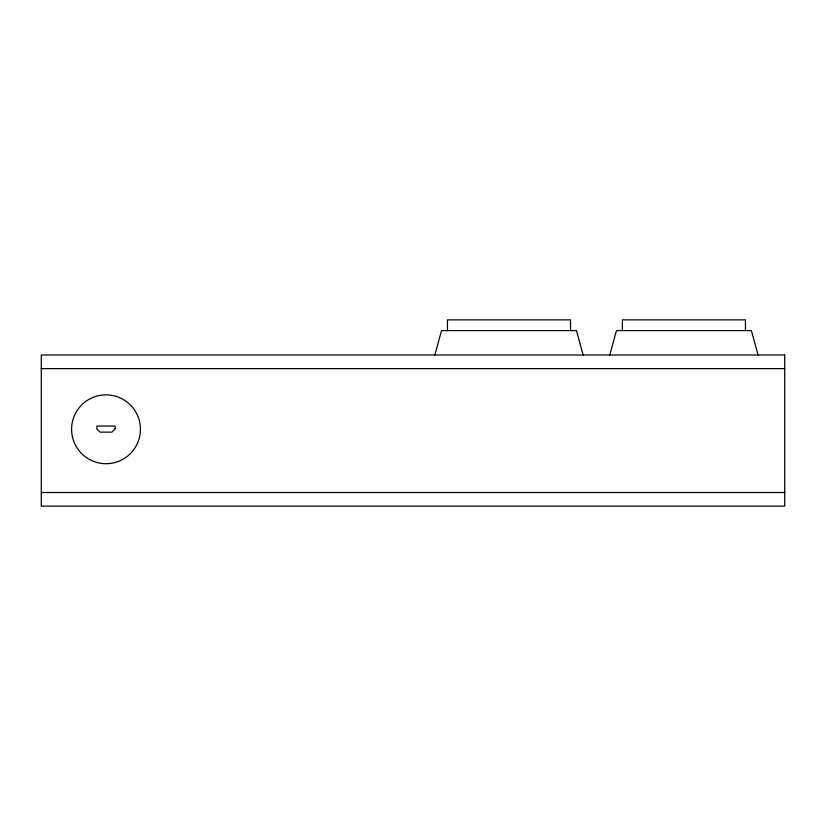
<?xml version="1.0" encoding="UTF-8"?>
<svg xmlns="http://www.w3.org/2000/svg" width="826" height="826" viewBox="0 0 826 826"><rect width="100%" height="100%" fill="white"/><g stroke="black" fill="none" stroke-linecap="round" stroke-linejoin="round"><path stroke-width="1.24" d="M434.848 354.984L441.518 330.596L576.465 330.596L583.135 354.984M609.774 354.984L616.444 330.596L751.392 330.596L758.062 354.984M41.3 368.613L784.7 368.613M41.3 492.513L784.7 492.513M745.455 330.596L745.455 319.858L622.381 319.858L622.381 330.596M570.529 330.596L570.529 319.858L447.455 319.858L447.455 330.596M115.165 428.715L111.933 432.143L100.101 432.143L96.869 429.097L96.869 426.051L115.165 426.051L115.165 428.715M784.7 354.984L41.3 354.984L41.3 506.142L784.7 506.142L784.7 354.984M82.6 454.517A34.434 34.434 0 0 0 139.584 436.944A34.434 34.434 0 0 0 95.878 396.377A34.434 34.434 0 0 0 82.6 454.517"/></g></svg>
